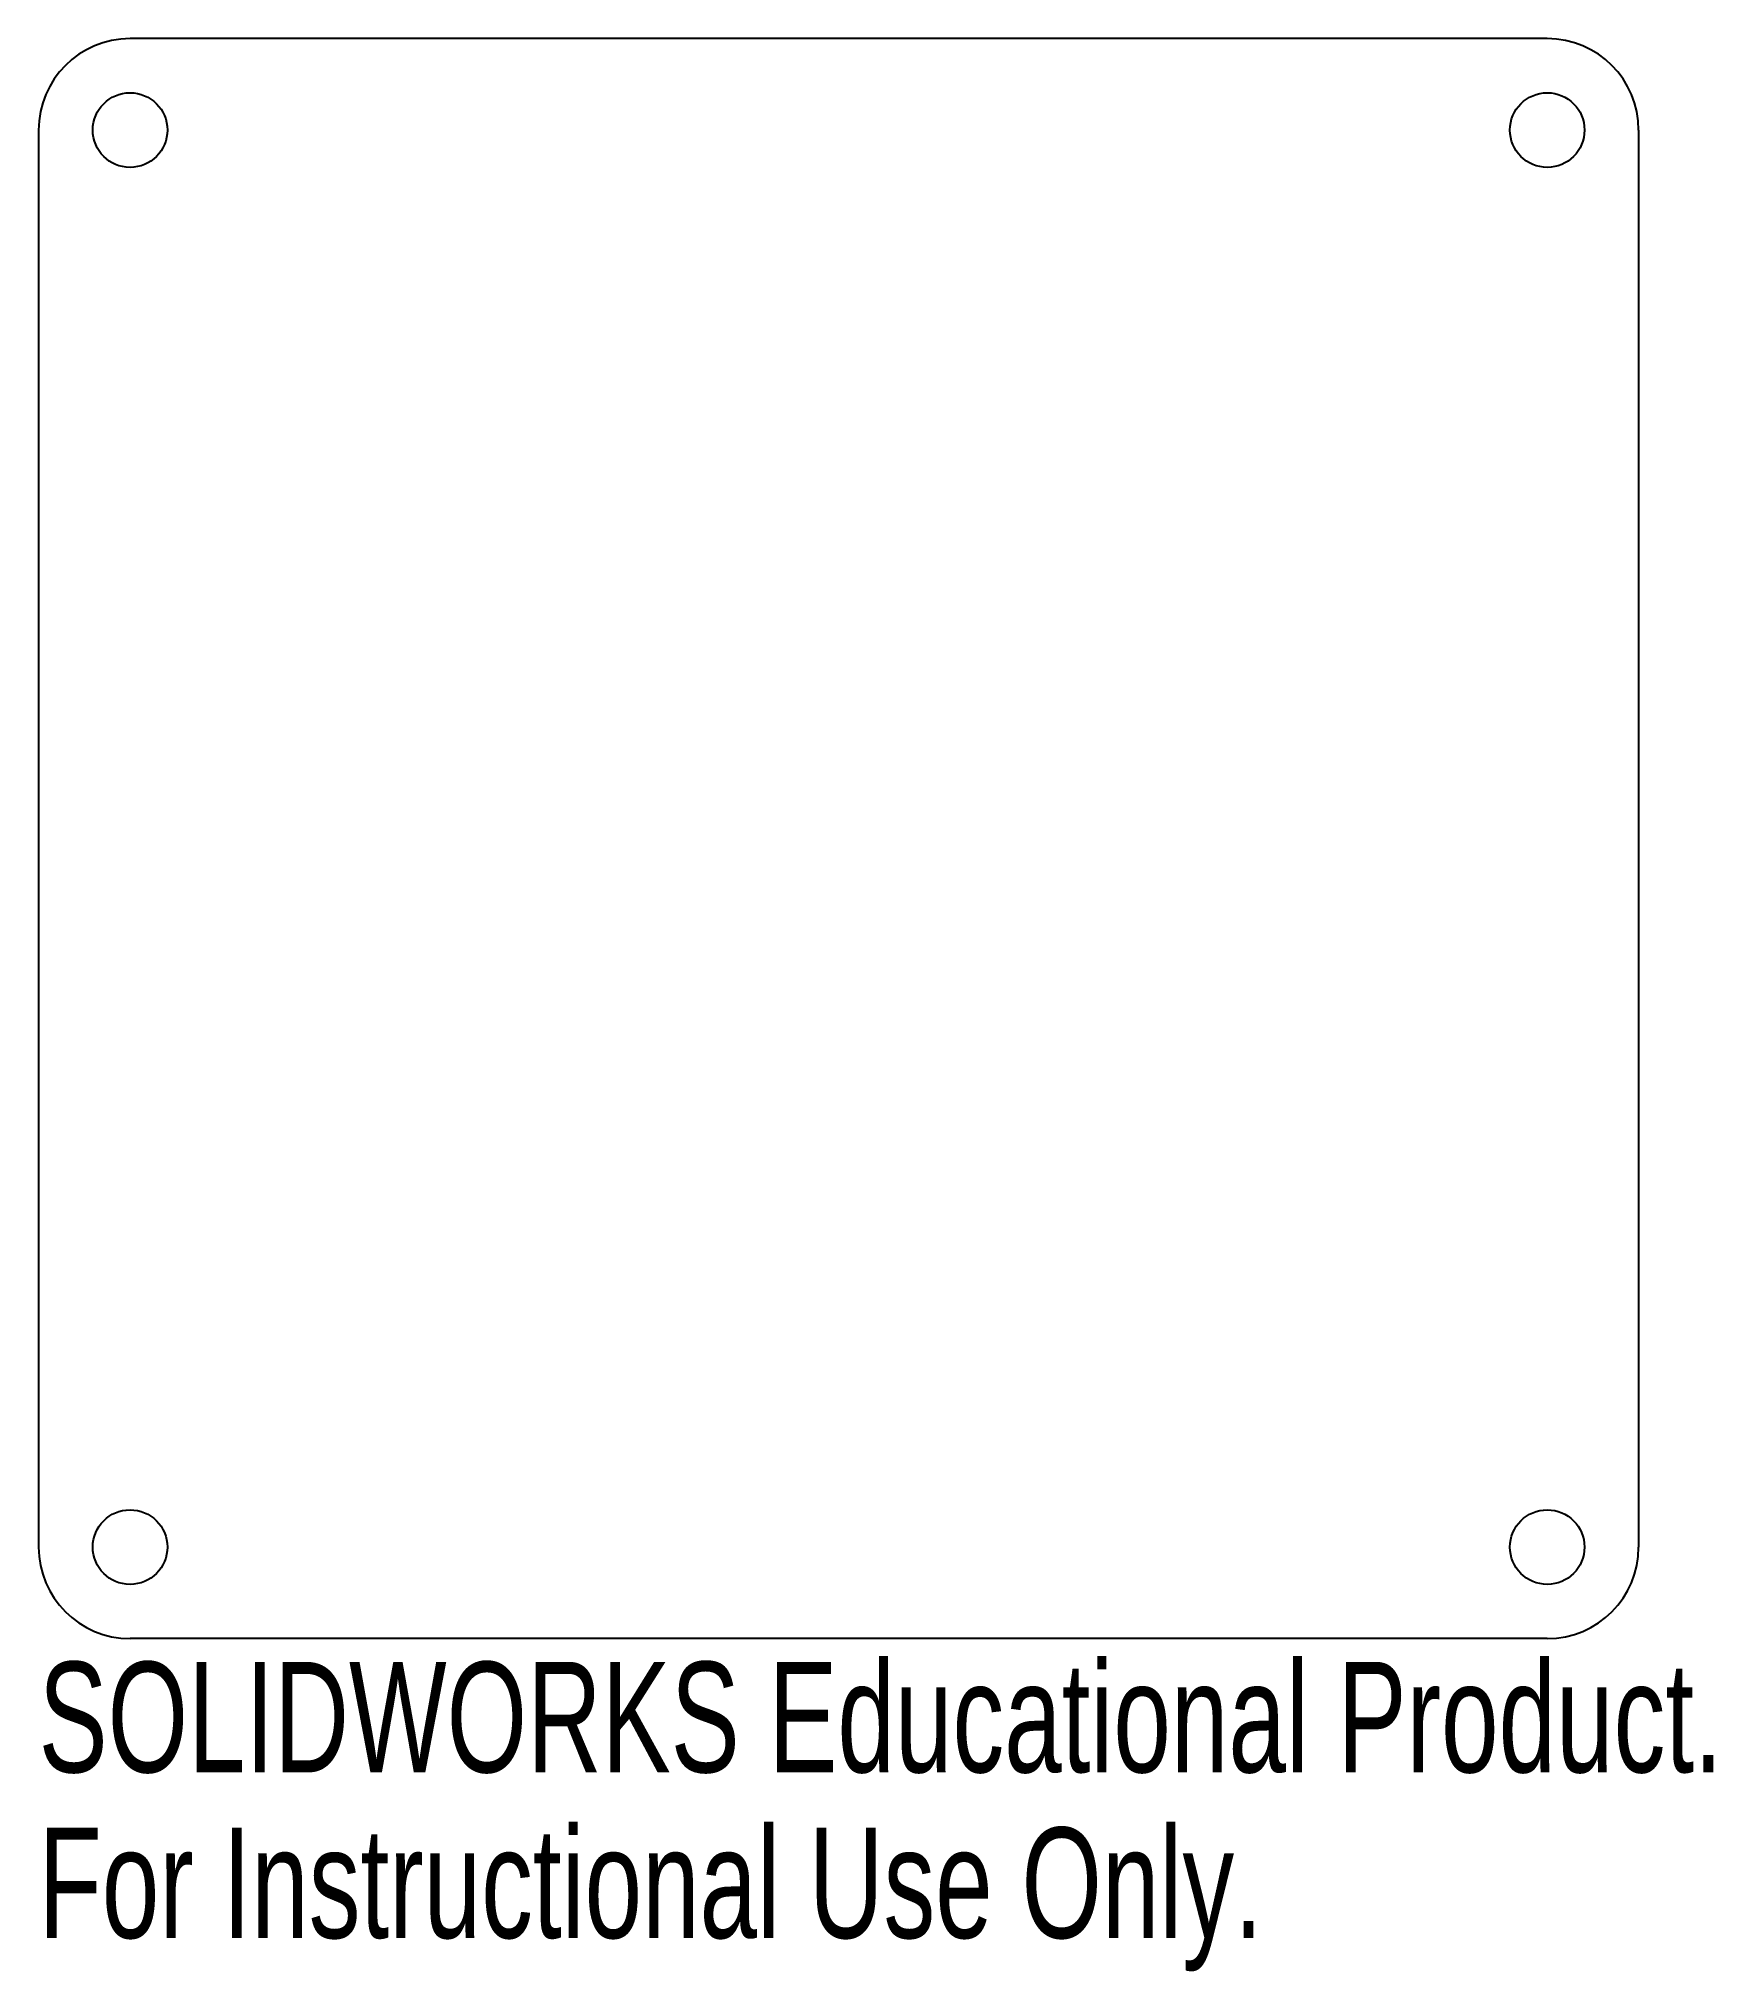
# Model space of a CAD drawing. Header units: millimetres. Extents: x -35 to 38.3, y -49.6 to 35.
import ezdxf

# ---------------------------------------------------------------- set-up
doc = ezdxf.new("R2010")
doc.units = ezdxf.units.MM
doc.styles.add('SLDTEXTSTYLE0', font='TXT', dxfattribs={"width": 0.7})

msp = doc.modelspace()

# ---------------------------------------------------------------- linework, layer by layer
at = {"color": 7, "linetype": 'Continuous', "lineweight": 25}
for p, q in [((31, 35), (-31, 35)), ((-35, 31), (-35, -31)), ((35, 31), (35, -31)), ((31, -35), (-31, -35))]:
    msp.add_line(p, q, dxfattribs=at)
for centre in [(-31, 31), (31, 31), (-31, -31), (31, -31)]:
    msp.add_circle(centre, 1.632, dxfattribs=at)
for centre, start, end in [((-31, 31), 90, 180), ((31, 31), 0, 90), ((-31, -31), 180, 270), ((31, -31), 270, 0)]:
    msp.add_arc(centre, 4, start, end, dxfattribs=at)

# ---------------------------------------------------------------- texts
at = {"color": 7, "linetype": 'Continuous', "char_height": 4.83362, "attachment_point": 1, "style": 'SLDTEXTSTYLE0'}
for s, insert in [('SOLIDWORKS Educational Product.', (-35, -36.02)), ('For Instructional Use Only.', (-35, -43.27))]:
    msp.add_mtext(s, dxfattribs=dict(at, insert=insert))

doc.saveas('drawing.dxf')
